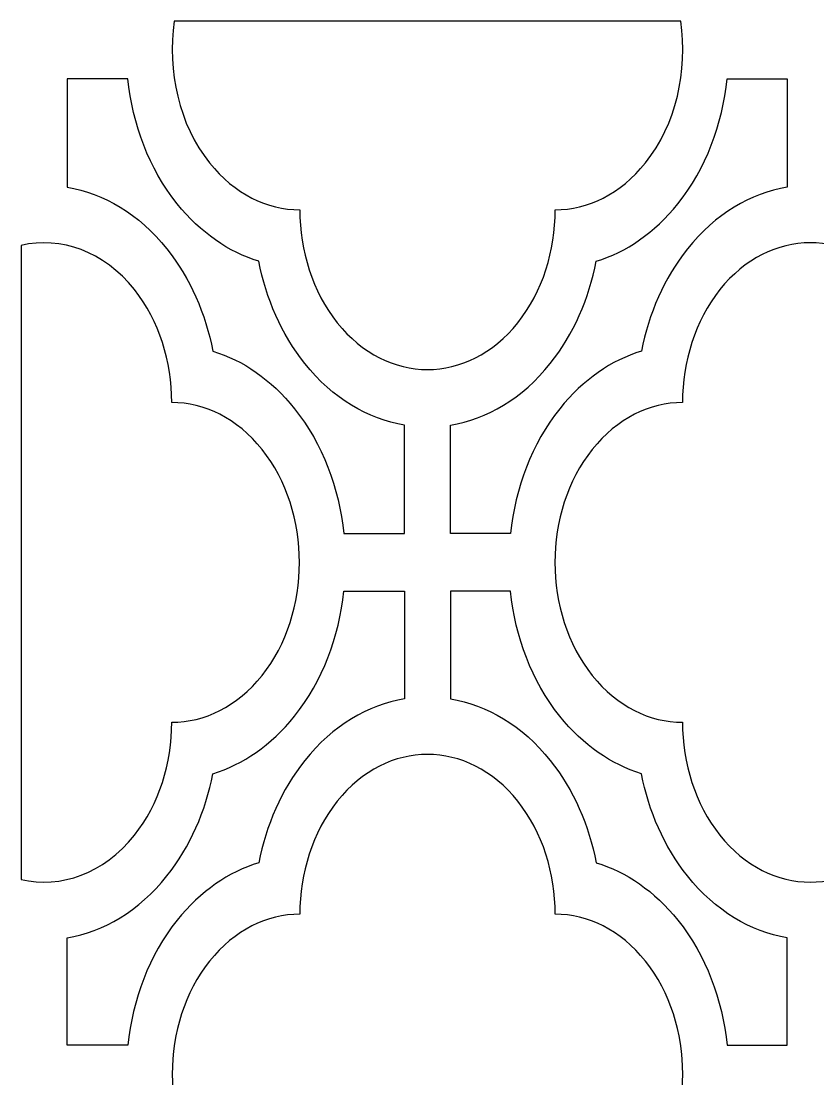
# Model space of a CAD drawing. Header units: centimetres. Extents: x -88 to 88, y -108 to 108.
# Drawn here: x -88.41 to -60.54, y 71.49 to 108.5 of the extents above; entities that cross this region are included whole.
import ezdxf

# ---------------------------------------------------------------- set-up
doc = ezdxf.new("R2010")
doc.units = ezdxf.units.CM
doc.header["$MEASUREMENT"] = 0
doc.layers.add('layer 1', color=7, linetype='Continuous')

msp = doc.modelspace()

# ---------------------------------------------------------------- linework, layer by layer
at = {"layer": 'layer 1', "color": 114}
for points, knots in [([(-83.05575, 108.49999), (-83.05575, 108.49999), (-65.34067, 108.49999), (-65.34067, 108.49999), (-65.34067, 108.49999), (-65.08697, 106.75468), (-65.49878, 104.8873), (-66.57605, 103.53824), (-66.57605, 103.53824), (-67.44749, 102.44695), (-68.58976, 101.90099), (-69.7322, 101.90038), (-69.7322, 101.90038), (-69.7327, 100.46972), (-70.16866, 99.03925), (-71.04011, 97.94796), (-71.04011, 97.94796), (-72.78399, 95.76411), (-75.61244, 95.76412), (-77.35631, 97.94796), (-77.35631, 97.94796), (-78.22775, 99.03925), (-78.66373, 100.4697), (-78.66422, 101.90038), (-78.66422, 101.90038), (-79.80666, 101.90099), (-80.94894, 102.44695), (-81.82038, 103.53824), (-81.82038, 103.53824), (-82.89765, 104.8873), (-83.30944, 106.75468), (-83.05575, 108.49999)], [0, 0, 0, 0, 0.11111111, 0.11111111, 0.11111111, 0.11111111, 0.22222222, 0.22222222, 0.22222222, 0.22222222, 0.33333333, 0.33333333, 0.33333333, 0.33333333, 0.44444444, 0.44444444, 0.44444444, 0.44444444, 0.55555556, 0.55555556, 0.55555556, 0.55555556, 0.66666667, 0.66666667, 0.66666667, 0.66666667, 0.77777778, 0.77777778, 0.77777778, 0.77777778, 1, 1, 1, 1]), ([(-75.00214, 90.56878), (-75.00214, 90.56878), (-77.12439, 90.56872), (-77.12439, 90.56872), (-77.12439, 90.56872), (-77.29389, 92.16781), (-77.86915, 93.7123), (-78.85013, 94.94077), (-78.85013, 94.94077), (-79.66751, 95.96437), (-80.6601, 96.63523), (-81.70715, 96.95332), (-81.70715, 96.95332), (-81.96114, 98.26448), (-82.49681, 99.50748), (-83.31419, 100.53107), (-83.31419, 100.53107), (-84.29518, 101.75955), (-85.52854, 102.47994), (-86.80551, 102.6922), (-86.80551, 102.6922), (-86.80551, 102.6922), (-86.8055, 106.48652), (-86.8055, 106.48652), (-86.8055, 106.48652), (-86.8055, 106.48652), (-84.68328, 106.48655), (-84.68328, 106.48655), (-84.68328, 106.48655), (-84.51381, 104.88736), (-83.93854, 103.34278), (-82.95751, 102.11424), (-82.95751, 102.11424), (-82.14013, 101.09065), (-81.14754, 100.41983), (-80.10052, 100.10175), (-80.10052, 100.10175), (-79.84653, 98.79055), (-79.31083, 97.54754), (-78.49344, 96.52394), (-78.49344, 96.52394), (-77.51245, 95.29546), (-76.27908, 94.57509), (-75.00214, 94.36283), (-75.00214, 94.36283), (-75.00214, 94.36283), (-75.00214, 90.56878), (-75.00214, 90.56878)], [0, 0, 0, 0, 0.07692308, 0.07692308, 0.07692308, 0.07692308, 0.15384615, 0.15384615, 0.15384615, 0.15384615, 0.23076923, 0.23076923, 0.23076923, 0.23076923, 0.30769231, 0.30769231, 0.30769231, 0.30769231, 0.38461538, 0.38461538, 0.38461538, 0.38461538, 0.46153846, 0.46153846, 0.46153846, 0.46153846, 0.53846154, 0.53846154, 0.53846154, 0.53846154, 0.61538462, 0.61538462, 0.61538462, 0.61538462, 0.69230769, 0.69230769, 0.69230769, 0.69230769, 0.76923077, 0.76923077, 0.76923077, 0.76923077, 0.84615385, 0.84615385, 0.84615385, 0.84615385, 1, 1, 1, 1]), ([(-73.39429, 90.56878), (-73.39429, 90.56878), (-71.29707, 90.56877), (-71.29707, 90.56877), (-71.29707, 90.56877), (-71.12759, 92.16794), (-70.55233, 93.71253), (-69.57131, 94.94105), (-69.57131, 94.94105), (-68.75393, 95.96464), (-67.76134, 96.63547), (-66.71431, 96.95354), (-66.71431, 96.95354), (-66.46031, 98.26472), (-65.92462, 99.50776), (-65.10725, 100.53134), (-65.10725, 100.53134), (-64.12626, 101.75983), (-62.89291, 102.48023), (-61.61594, 102.69248), (-61.61594, 102.69248), (-61.61594, 102.69248), (-61.61383, 106.48651), (-61.61383, 106.48651), (-61.61383, 106.48651), (-61.61383, 106.48651), (-63.71317, 106.48651), (-63.71317, 106.48651), (-63.71317, 106.48651), (-63.88265, 104.88733), (-64.45791, 103.34274), (-65.43892, 102.11423), (-65.43892, 102.11423), (-66.25631, 101.09064), (-67.2489, 100.41981), (-68.29593, 100.10174), (-68.29593, 100.10174), (-68.54992, 98.79055), (-69.08562, 97.54752), (-69.90298, 96.52394), (-69.90298, 96.52394), (-70.88397, 95.29545), (-72.11733, 94.57504), (-73.39429, 94.3628), (-73.39429, 94.3628), (-73.39429, 94.3628), (-73.39429, 90.56878), (-73.39429, 90.56878)], [0, 0, 0, 0, 0.07692308, 0.07692308, 0.07692308, 0.07692308, 0.15384615, 0.15384615, 0.15384615, 0.15384615, 0.23076923, 0.23076923, 0.23076923, 0.23076923, 0.30769231, 0.30769231, 0.30769231, 0.30769231, 0.38461538, 0.38461538, 0.38461538, 0.38461538, 0.46153846, 0.46153846, 0.46153846, 0.46153846, 0.53846154, 0.53846154, 0.53846154, 0.53846154, 0.61538462, 0.61538462, 0.61538462, 0.61538462, 0.69230769, 0.69230769, 0.69230769, 0.69230769, 0.76923077, 0.76923077, 0.76923077, 0.76923077, 0.84615385, 0.84615385, 0.84615385, 0.84615385, 1, 1, 1, 1]), ([(-65.27803, 95.15489), (-65.27754, 96.58555), (-64.84157, 98.01602), (-63.97013, 99.10732), (-63.97013, 99.10732), (-62.22624, 101.29117), (-59.3978, 101.29116), (-57.65392, 99.10732), (-57.65392, 99.10732), (-56.78249, 98.01602), (-56.3465, 96.58558), (-56.34601, 95.15489), (-56.34601, 95.15489), (-55.20358, 95.15429), (-54.06129, 94.60832), (-53.18986, 93.51704), (-53.18986, 93.51704), (-51.44598, 91.33319), (-51.44598, 87.79115), (-53.18986, 85.60732), (-53.18986, 85.60732), (-54.06124, 84.5161), (-55.20342, 83.97014), (-56.34579, 83.96946), (-56.34579, 83.96946), (-56.34627, 82.53872), (-56.78227, 81.10817), (-57.65376, 80.01682), (-57.65376, 80.01682), (-59.39773, 77.83287), (-62.22632, 77.83289), (-63.97028, 80.01683), (-63.97028, 80.01683), (-64.84176, 81.10817), (-65.27776, 82.5387), (-65.27825, 83.96944), (-65.27825, 83.96944), (-66.42061, 83.97012), (-67.5628, 84.5161), (-68.43418, 85.60732), (-68.43418, 85.60732), (-70.17807, 87.79115), (-70.17807, 91.33319), (-68.43418, 93.51704), (-68.43418, 93.51704), (-67.56275, 94.60832), (-66.42048, 95.15429), (-65.27803, 95.15489)], [0, 0, 0, 0, 0.07692308, 0.07692308, 0.07692308, 0.07692308, 0.15384615, 0.15384615, 0.15384615, 0.15384615, 0.23076923, 0.23076923, 0.23076923, 0.23076923, 0.30769231, 0.30769231, 0.30769231, 0.30769231, 0.38461538, 0.38461538, 0.38461538, 0.38461538, 0.46153846, 0.46153846, 0.46153846, 0.46153846, 0.53846154, 0.53846154, 0.53846154, 0.53846154, 0.61538462, 0.61538462, 0.61538462, 0.61538462, 0.69230769, 0.69230769, 0.69230769, 0.69230769, 0.76923077, 0.76923077, 0.76923077, 0.76923077, 0.84615385, 0.84615385, 0.84615385, 0.84615385, 1, 1, 1, 1]), ([(-88.41334, 78.46969), (-88.41334, 78.46969), (-88.41334, 100.6544), (-88.41334, 100.6544), (-88.41334, 100.6544), (-87.01963, 100.97204), (-85.52845, 100.45631), (-84.45116, 99.10724), (-84.45116, 99.10724), (-83.57968, 98.0159), (-83.14368, 96.58537), (-83.14319, 95.15464), (-83.14319, 95.15464), (-82.00083, 95.15395), (-80.85864, 94.60798), (-79.98726, 93.51676), (-79.98726, 93.51676), (-78.24337, 91.33292), (-78.24337, 87.79089), (-79.98726, 85.60704), (-79.98726, 85.60704), (-80.85869, 84.51575), (-82.00096, 83.96978), (-83.14341, 83.96918), (-83.14341, 83.96918), (-83.1439, 82.53852), (-83.57987, 81.10805), (-84.45131, 80.01675), (-84.45131, 80.01675), (-85.52856, 78.66773), (-87.01967, 78.15205), (-88.41334, 78.46969)], [0, 0, 0, 0, 0.11111111, 0.11111111, 0.11111111, 0.11111111, 0.22222222, 0.22222222, 0.22222222, 0.22222222, 0.33333333, 0.33333333, 0.33333333, 0.33333333, 0.44444444, 0.44444444, 0.44444444, 0.44444444, 0.55555556, 0.55555556, 0.55555556, 0.55555556, 0.66666667, 0.66666667, 0.66666667, 0.66666667, 0.77777778, 0.77777778, 0.77777778, 0.77777778, 1, 1, 1, 1]), ([(-86.8055, 72.66889), (-86.8055, 72.66889), (-84.68326, 72.66889), (-84.68326, 72.66889), (-84.68326, 72.66889), (-84.51378, 74.26806), (-83.93852, 75.81265), (-82.95751, 77.04117), (-82.95751, 77.04117), (-82.14012, 78.06476), (-81.14753, 78.73558), (-80.1005, 79.05366), (-80.1005, 79.05366), (-79.84651, 80.36484), (-79.31081, 81.60788), (-78.49344, 82.63145), (-78.49344, 82.63145), (-77.51245, 83.85995), (-76.2791, 84.58035), (-75.00214, 84.79259), (-75.00214, 84.79259), (-75.00214, 84.79259), (-75.00214, 87.55374), (-75.00214, 87.55374), (-75.00214, 87.55374), (-75.00214, 87.55374), (-75.00214, 88.54338), (-75.00214, 88.54338), (-75.00214, 88.54338), (-75.00214, 88.54338), (-75.00214, 88.55531), (-75.00214, 88.55531), (-75.00214, 88.55531), (-75.00214, 88.55531), (-77.12437, 88.55531), (-77.12437, 88.55531), (-77.12437, 88.55531), (-77.29385, 86.95613), (-77.86911, 85.41154), (-78.85013, 84.18302), (-78.85013, 84.18302), (-79.66751, 83.15943), (-80.6601, 82.48861), (-81.70713, 82.17053), (-81.70713, 82.17053), (-81.96113, 80.85935), (-82.49682, 79.61632), (-83.31419, 78.59274), (-83.31419, 78.59274), (-84.29518, 77.36424), (-85.52853, 76.64384), (-86.8055, 76.4316), (-86.8055, 76.4316), (-86.8055, 76.4316), (-86.8055, 73.65658), (-86.8055, 73.65658), (-86.8055, 73.65658), (-86.8055, 73.65658), (-86.8055, 73.64949), (-86.8055, 73.64949), (-86.8055, 73.64949), (-86.8055, 73.64949), (-86.8055, 72.66889), (-86.8055, 72.66889)], [0, 0, 0, 0, 0.05882353, 0.05882353, 0.05882353, 0.05882353, 0.11764706, 0.11764706, 0.11764706, 0.11764706, 0.17647059, 0.17647059, 0.17647059, 0.17647059, 0.23529412, 0.23529412, 0.23529412, 0.23529412, 0.29411765, 0.29411765, 0.29411765, 0.29411765, 0.35294118, 0.35294118, 0.35294118, 0.35294118, 0.41176471, 0.41176471, 0.41176471, 0.41176471, 0.47058824, 0.47058824, 0.47058824, 0.47058824, 0.52941176, 0.52941176, 0.52941176, 0.52941176, 0.58823529, 0.58823529, 0.58823529, 0.58823529, 0.64705882, 0.64705882, 0.64705882, 0.64705882, 0.70588235, 0.70588235, 0.70588235, 0.70588235, 0.76470588, 0.76470588, 0.76470588, 0.76470588, 0.82352941, 0.82352941, 0.82352941, 0.82352941, 0.88235294, 0.88235294, 0.88235294, 0.88235294, 1, 1, 1, 1]), ([(-61.61594, 72.66889), (-61.61594, 72.66889), (-63.71315, 72.66884), (-63.71315, 72.66884), (-63.71315, 72.66884), (-63.88262, 74.26803), (-64.45789, 75.81262), (-65.43892, 77.04116), (-65.43892, 77.04116), (-66.2563, 78.06475), (-67.24889, 78.73556), (-68.29591, 79.05365), (-68.29591, 79.05365), (-68.5499, 80.36484), (-69.0856, 81.60785), (-69.90298, 82.63145), (-69.90298, 82.63145), (-70.88397, 83.85994), (-72.11735, 84.58031), (-73.39429, 84.79256), (-73.39429, 84.79256), (-73.39429, 84.79256), (-73.39429, 87.54336), (-73.39429, 87.54336), (-73.39429, 87.54336), (-73.39429, 87.54336), (-73.39428, 88.55533), (-73.39428, 88.55533), (-73.39428, 88.55533), (-73.39428, 88.55533), (-71.29705, 88.55535), (-71.29705, 88.55535), (-71.29705, 88.55535), (-71.12755, 86.95626), (-70.55229, 85.41177), (-69.57131, 84.1833), (-69.57131, 84.1833), (-68.75393, 83.1597), (-67.76134, 82.48884), (-66.71429, 82.17076), (-66.71429, 82.17076), (-66.4603, 80.8596), (-65.92463, 79.6166), (-65.10725, 78.59301), (-65.10725, 78.59301), (-64.12626, 77.36452), (-62.8929, 76.64413), (-61.61593, 76.43188), (-61.61593, 76.43188), (-61.61593, 76.43188), (-61.61594, 73.70923), (-61.61594, 73.70923), (-61.61594, 73.70923), (-61.61594, 73.70923), (-61.61594, 73.70175), (-61.61594, 73.70175), (-61.61594, 73.70175), (-61.61594, 73.70175), (-61.61594, 72.66889), (-61.61594, 72.66889)], [0, 0, 0, 0, 0.0625, 0.0625, 0.0625, 0.0625, 0.125, 0.125, 0.125, 0.125, 0.1875, 0.1875, 0.1875, 0.1875, 0.25, 0.25, 0.25, 0.25, 0.3125, 0.3125, 0.3125, 0.3125, 0.375, 0.375, 0.375, 0.375, 0.4375, 0.4375, 0.4375, 0.4375, 0.5, 0.5, 0.5, 0.5, 0.5625, 0.5625, 0.5625, 0.5625, 0.625, 0.625, 0.625, 0.625, 0.6875, 0.6875, 0.6875, 0.6875, 0.75, 0.75, 0.75, 0.75, 0.8125, 0.8125, 0.8125, 0.8125, 0.875, 0.875, 0.875, 0.875, 1, 1, 1, 1]), ([(-78.66422, 77.25501), (-78.66373, 78.68567), (-78.22777, 80.11614), (-77.35632, 81.20744), (-77.35632, 81.20744), (-75.61244, 83.39129), (-72.78399, 83.39128), (-71.04011, 81.20744), (-71.04011, 81.20744), (-70.16868, 80.11614), (-69.7327, 78.68569), (-69.7322, 77.25501), (-69.7322, 77.25501), (-68.58977, 77.25441), (-67.44749, 76.70844), (-66.57605, 75.61715), (-66.57605, 75.61715), (-64.83218, 73.43331), (-64.83218, 69.89127), (-66.57605, 67.70744), (-66.57605, 67.70744), (-67.44743, 66.61622), (-68.58962, 66.07026), (-69.73198, 66.06958), (-69.73198, 66.06958), (-69.73246, 64.63884), (-70.16847, 63.20829), (-71.03995, 62.11694), (-71.03995, 62.11694), (-72.78392, 59.93299), (-75.61251, 59.93301), (-77.35648, 62.11695), (-77.35648, 62.11695), (-78.22795, 63.20829), (-78.66396, 64.63882), (-78.66444, 66.06956), (-78.66444, 66.06956), (-79.8068, 66.07024), (-80.949, 66.61622), (-81.82038, 67.70744), (-81.82038, 67.70744), (-83.56426, 69.89127), (-83.56426, 73.43331), (-81.82038, 75.61715), (-81.82038, 75.61715), (-80.94894, 76.70844), (-79.80667, 77.25441), (-78.66422, 77.25501)], [0, 0, 0, 0, 0.07692308, 0.07692308, 0.07692308, 0.07692308, 0.15384615, 0.15384615, 0.15384615, 0.15384615, 0.23076923, 0.23076923, 0.23076923, 0.23076923, 0.30769231, 0.30769231, 0.30769231, 0.30769231, 0.38461538, 0.38461538, 0.38461538, 0.38461538, 0.46153846, 0.46153846, 0.46153846, 0.46153846, 0.53846154, 0.53846154, 0.53846154, 0.53846154, 0.61538462, 0.61538462, 0.61538462, 0.61538462, 0.69230769, 0.69230769, 0.69230769, 0.69230769, 0.76923077, 0.76923077, 0.76923077, 0.76923077, 0.84615385, 0.84615385, 0.84615385, 0.84615385, 1, 1, 1, 1])]:
    msp.add_open_spline(points, degree=3, knots=knots, dxfattribs=at)
at = {"layer": 'layer 1', "color": 250, "lineweight": 9}
for points, knots in [([(-83.05575, 108.49999), (-83.05575, 108.49999), (-65.34067, 108.49999), (-65.34067, 108.49999), (-65.34067, 108.49999), (-65.08697, 106.75468), (-65.49878, 104.8873), (-66.57605, 103.53824), (-66.57605, 103.53824), (-67.44749, 102.44695), (-68.58976, 101.90099), (-69.7322, 101.90038), (-69.7322, 101.90038), (-69.7327, 100.46972), (-70.16866, 99.03925), (-71.04011, 97.94796), (-71.04011, 97.94796), (-72.78399, 95.76411), (-75.61244, 95.76412), (-77.35631, 97.94796), (-77.35631, 97.94796), (-78.22775, 99.03925), (-78.66373, 100.4697), (-78.66422, 101.90038), (-78.66422, 101.90038), (-79.80666, 101.90099), (-80.94894, 102.44695), (-81.82038, 103.53824), (-81.82038, 103.53824), (-82.89765, 104.8873), (-83.30944, 106.75468), (-83.05575, 108.49999)], [0, 0, 0, 0, 0.11111111, 0.11111111, 0.11111111, 0.11111111, 0.22222222, 0.22222222, 0.22222222, 0.22222222, 0.33333333, 0.33333333, 0.33333333, 0.33333333, 0.44444444, 0.44444444, 0.44444444, 0.44444444, 0.55555556, 0.55555556, 0.55555556, 0.55555556, 0.66666667, 0.66666667, 0.66666667, 0.66666667, 0.77777778, 0.77777778, 0.77777778, 0.77777778, 1, 1, 1, 1]), ([(-75.00214, 90.56878), (-75.00214, 90.56878), (-77.12439, 90.56872), (-77.12439, 90.56872), (-77.12439, 90.56872), (-77.29389, 92.16781), (-77.86915, 93.7123), (-78.85013, 94.94077), (-78.85013, 94.94077), (-79.66751, 95.96437), (-80.6601, 96.63523), (-81.70715, 96.95332), (-81.70715, 96.95332), (-81.96114, 98.26448), (-82.49681, 99.50748), (-83.31419, 100.53107), (-83.31419, 100.53107), (-84.29518, 101.75955), (-85.52854, 102.47994), (-86.80551, 102.6922), (-86.80551, 102.6922), (-86.80551, 102.6922), (-86.8055, 106.48652), (-86.8055, 106.48652), (-86.8055, 106.48652), (-86.8055, 106.48652), (-84.68328, 106.48655), (-84.68328, 106.48655), (-84.68328, 106.48655), (-84.51381, 104.88736), (-83.93854, 103.34278), (-82.95751, 102.11424), (-82.95751, 102.11424), (-82.14013, 101.09065), (-81.14754, 100.41983), (-80.10052, 100.10175), (-80.10052, 100.10175), (-79.84653, 98.79055), (-79.31083, 97.54754), (-78.49344, 96.52394), (-78.49344, 96.52394), (-77.51245, 95.29546), (-76.27908, 94.57509), (-75.00214, 94.36283), (-75.00214, 94.36283), (-75.00214, 94.36283), (-75.00214, 90.56878), (-75.00214, 90.56878)], [0, 0, 0, 0, 0.07692308, 0.07692308, 0.07692308, 0.07692308, 0.15384615, 0.15384615, 0.15384615, 0.15384615, 0.23076923, 0.23076923, 0.23076923, 0.23076923, 0.30769231, 0.30769231, 0.30769231, 0.30769231, 0.38461538, 0.38461538, 0.38461538, 0.38461538, 0.46153846, 0.46153846, 0.46153846, 0.46153846, 0.53846154, 0.53846154, 0.53846154, 0.53846154, 0.61538462, 0.61538462, 0.61538462, 0.61538462, 0.69230769, 0.69230769, 0.69230769, 0.69230769, 0.76923077, 0.76923077, 0.76923077, 0.76923077, 0.84615385, 0.84615385, 0.84615385, 0.84615385, 1, 1, 1, 1]), ([(-73.39429, 90.56878), (-73.39429, 90.56878), (-71.29707, 90.56877), (-71.29707, 90.56877), (-71.29707, 90.56877), (-71.12759, 92.16794), (-70.55233, 93.71253), (-69.57131, 94.94105), (-69.57131, 94.94105), (-68.75393, 95.96464), (-67.76134, 96.63547), (-66.71431, 96.95354), (-66.71431, 96.95354), (-66.46031, 98.26472), (-65.92462, 99.50776), (-65.10725, 100.53134), (-65.10725, 100.53134), (-64.12626, 101.75983), (-62.89291, 102.48023), (-61.61594, 102.69248), (-61.61594, 102.69248), (-61.61594, 102.69248), (-61.61383, 106.48651), (-61.61383, 106.48651), (-61.61383, 106.48651), (-61.61383, 106.48651), (-63.71317, 106.48651), (-63.71317, 106.48651), (-63.71317, 106.48651), (-63.88265, 104.88733), (-64.45791, 103.34274), (-65.43892, 102.11423), (-65.43892, 102.11423), (-66.25631, 101.09064), (-67.2489, 100.41981), (-68.29593, 100.10174), (-68.29593, 100.10174), (-68.54992, 98.79055), (-69.08562, 97.54752), (-69.90298, 96.52394), (-69.90298, 96.52394), (-70.88397, 95.29545), (-72.11733, 94.57504), (-73.39429, 94.3628), (-73.39429, 94.3628), (-73.39429, 94.3628), (-73.39429, 90.56878), (-73.39429, 90.56878)], [0, 0, 0, 0, 0.07692308, 0.07692308, 0.07692308, 0.07692308, 0.15384615, 0.15384615, 0.15384615, 0.15384615, 0.23076923, 0.23076923, 0.23076923, 0.23076923, 0.30769231, 0.30769231, 0.30769231, 0.30769231, 0.38461538, 0.38461538, 0.38461538, 0.38461538, 0.46153846, 0.46153846, 0.46153846, 0.46153846, 0.53846154, 0.53846154, 0.53846154, 0.53846154, 0.61538462, 0.61538462, 0.61538462, 0.61538462, 0.69230769, 0.69230769, 0.69230769, 0.69230769, 0.76923077, 0.76923077, 0.76923077, 0.76923077, 0.84615385, 0.84615385, 0.84615385, 0.84615385, 1, 1, 1, 1]), ([(-65.27803, 95.15489), (-65.27754, 96.58555), (-64.84157, 98.01602), (-63.97013, 99.10732), (-63.97013, 99.10732), (-62.22624, 101.29117), (-59.3978, 101.29116), (-57.65392, 99.10732), (-57.65392, 99.10732), (-56.78249, 98.01602), (-56.3465, 96.58558), (-56.34601, 95.15489), (-56.34601, 95.15489), (-55.20358, 95.15429), (-54.06129, 94.60832), (-53.18986, 93.51704), (-53.18986, 93.51704), (-51.44598, 91.33319), (-51.44598, 87.79115), (-53.18986, 85.60732), (-53.18986, 85.60732), (-54.06124, 84.5161), (-55.20342, 83.97014), (-56.34579, 83.96946), (-56.34579, 83.96946), (-56.34627, 82.53872), (-56.78227, 81.10817), (-57.65376, 80.01682), (-57.65376, 80.01682), (-59.39773, 77.83287), (-62.22632, 77.83289), (-63.97028, 80.01683), (-63.97028, 80.01683), (-64.84176, 81.10817), (-65.27776, 82.5387), (-65.27825, 83.96944), (-65.27825, 83.96944), (-66.42061, 83.97012), (-67.5628, 84.5161), (-68.43418, 85.60732), (-68.43418, 85.60732), (-70.17807, 87.79115), (-70.17807, 91.33319), (-68.43418, 93.51704), (-68.43418, 93.51704), (-67.56275, 94.60832), (-66.42048, 95.15429), (-65.27803, 95.15489)], [0, 0, 0, 0, 0.07692308, 0.07692308, 0.07692308, 0.07692308, 0.15384615, 0.15384615, 0.15384615, 0.15384615, 0.23076923, 0.23076923, 0.23076923, 0.23076923, 0.30769231, 0.30769231, 0.30769231, 0.30769231, 0.38461538, 0.38461538, 0.38461538, 0.38461538, 0.46153846, 0.46153846, 0.46153846, 0.46153846, 0.53846154, 0.53846154, 0.53846154, 0.53846154, 0.61538462, 0.61538462, 0.61538462, 0.61538462, 0.69230769, 0.69230769, 0.69230769, 0.69230769, 0.76923077, 0.76923077, 0.76923077, 0.76923077, 0.84615385, 0.84615385, 0.84615385, 0.84615385, 1, 1, 1, 1]), ([(-88.41334, 78.46969), (-88.41334, 78.46969), (-88.41334, 100.6544), (-88.41334, 100.6544), (-88.41334, 100.6544), (-87.01963, 100.97204), (-85.52845, 100.45631), (-84.45116, 99.10724), (-84.45116, 99.10724), (-83.57968, 98.0159), (-83.14368, 96.58537), (-83.14319, 95.15464), (-83.14319, 95.15464), (-82.00083, 95.15395), (-80.85864, 94.60798), (-79.98726, 93.51676), (-79.98726, 93.51676), (-78.24337, 91.33292), (-78.24337, 87.79089), (-79.98726, 85.60704), (-79.98726, 85.60704), (-80.85869, 84.51575), (-82.00096, 83.96978), (-83.14341, 83.96918), (-83.14341, 83.96918), (-83.1439, 82.53852), (-83.57987, 81.10805), (-84.45131, 80.01675), (-84.45131, 80.01675), (-85.52856, 78.66773), (-87.01967, 78.15205), (-88.41334, 78.46969)], [0, 0, 0, 0, 0.11111111, 0.11111111, 0.11111111, 0.11111111, 0.22222222, 0.22222222, 0.22222222, 0.22222222, 0.33333333, 0.33333333, 0.33333333, 0.33333333, 0.44444444, 0.44444444, 0.44444444, 0.44444444, 0.55555556, 0.55555556, 0.55555556, 0.55555556, 0.66666667, 0.66666667, 0.66666667, 0.66666667, 0.77777778, 0.77777778, 0.77777778, 0.77777778, 1, 1, 1, 1]), ([(-86.8055, 72.66889), (-86.8055, 72.66889), (-84.68326, 72.66889), (-84.68326, 72.66889), (-84.68326, 72.66889), (-84.51378, 74.26806), (-83.93852, 75.81265), (-82.95751, 77.04117), (-82.95751, 77.04117), (-82.14012, 78.06476), (-81.14753, 78.73558), (-80.1005, 79.05366), (-80.1005, 79.05366), (-79.84651, 80.36484), (-79.31081, 81.60788), (-78.49344, 82.63145), (-78.49344, 82.63145), (-77.51245, 83.85995), (-76.2791, 84.58035), (-75.00214, 84.79259), (-75.00214, 84.79259), (-75.00214, 84.79259), (-75.00214, 87.55374), (-75.00214, 87.55374), (-75.00214, 87.55374), (-75.00214, 87.55374), (-75.00214, 88.54338), (-75.00214, 88.54338), (-75.00214, 88.54338), (-75.00214, 88.54338), (-75.00214, 88.55531), (-75.00214, 88.55531), (-75.00214, 88.55531), (-75.00214, 88.55531), (-77.12437, 88.55531), (-77.12437, 88.55531), (-77.12437, 88.55531), (-77.29385, 86.95613), (-77.86911, 85.41154), (-78.85013, 84.18302), (-78.85013, 84.18302), (-79.66751, 83.15943), (-80.6601, 82.48861), (-81.70713, 82.17053), (-81.70713, 82.17053), (-81.96113, 80.85935), (-82.49682, 79.61632), (-83.31419, 78.59274), (-83.31419, 78.59274), (-84.29518, 77.36424), (-85.52853, 76.64384), (-86.8055, 76.4316), (-86.8055, 76.4316), (-86.8055, 76.4316), (-86.8055, 73.65658), (-86.8055, 73.65658), (-86.8055, 73.65658), (-86.8055, 73.65658), (-86.8055, 73.64949), (-86.8055, 73.64949), (-86.8055, 73.64949), (-86.8055, 73.64949), (-86.8055, 72.66889), (-86.8055, 72.66889)], [0, 0, 0, 0, 0.05882353, 0.05882353, 0.05882353, 0.05882353, 0.11764706, 0.11764706, 0.11764706, 0.11764706, 0.17647059, 0.17647059, 0.17647059, 0.17647059, 0.23529412, 0.23529412, 0.23529412, 0.23529412, 0.29411765, 0.29411765, 0.29411765, 0.29411765, 0.35294118, 0.35294118, 0.35294118, 0.35294118, 0.41176471, 0.41176471, 0.41176471, 0.41176471, 0.47058824, 0.47058824, 0.47058824, 0.47058824, 0.52941176, 0.52941176, 0.52941176, 0.52941176, 0.58823529, 0.58823529, 0.58823529, 0.58823529, 0.64705882, 0.64705882, 0.64705882, 0.64705882, 0.70588235, 0.70588235, 0.70588235, 0.70588235, 0.76470588, 0.76470588, 0.76470588, 0.76470588, 0.82352941, 0.82352941, 0.82352941, 0.82352941, 0.88235294, 0.88235294, 0.88235294, 0.88235294, 1, 1, 1, 1]), ([(-61.61594, 72.66889), (-61.61594, 72.66889), (-63.71315, 72.66884), (-63.71315, 72.66884), (-63.71315, 72.66884), (-63.88262, 74.26803), (-64.45789, 75.81262), (-65.43892, 77.04116), (-65.43892, 77.04116), (-66.2563, 78.06475), (-67.24889, 78.73556), (-68.29591, 79.05365), (-68.29591, 79.05365), (-68.5499, 80.36484), (-69.0856, 81.60785), (-69.90298, 82.63145), (-69.90298, 82.63145), (-70.88397, 83.85994), (-72.11735, 84.58031), (-73.39429, 84.79256), (-73.39429, 84.79256), (-73.39429, 84.79256), (-73.39429, 87.54336), (-73.39429, 87.54336), (-73.39429, 87.54336), (-73.39429, 87.54336), (-73.39428, 88.55533), (-73.39428, 88.55533), (-73.39428, 88.55533), (-73.39428, 88.55533), (-71.29705, 88.55535), (-71.29705, 88.55535), (-71.29705, 88.55535), (-71.12755, 86.95626), (-70.55229, 85.41177), (-69.57131, 84.1833), (-69.57131, 84.1833), (-68.75393, 83.1597), (-67.76134, 82.48884), (-66.71429, 82.17076), (-66.71429, 82.17076), (-66.4603, 80.8596), (-65.92463, 79.6166), (-65.10725, 78.59301), (-65.10725, 78.59301), (-64.12626, 77.36452), (-62.8929, 76.64413), (-61.61593, 76.43188), (-61.61593, 76.43188), (-61.61593, 76.43188), (-61.61594, 73.70923), (-61.61594, 73.70923), (-61.61594, 73.70923), (-61.61594, 73.70923), (-61.61594, 73.70175), (-61.61594, 73.70175), (-61.61594, 73.70175), (-61.61594, 73.70175), (-61.61594, 72.66889), (-61.61594, 72.66889)], [0, 0, 0, 0, 0.0625, 0.0625, 0.0625, 0.0625, 0.125, 0.125, 0.125, 0.125, 0.1875, 0.1875, 0.1875, 0.1875, 0.25, 0.25, 0.25, 0.25, 0.3125, 0.3125, 0.3125, 0.3125, 0.375, 0.375, 0.375, 0.375, 0.4375, 0.4375, 0.4375, 0.4375, 0.5, 0.5, 0.5, 0.5, 0.5625, 0.5625, 0.5625, 0.5625, 0.625, 0.625, 0.625, 0.625, 0.6875, 0.6875, 0.6875, 0.6875, 0.75, 0.75, 0.75, 0.75, 0.8125, 0.8125, 0.8125, 0.8125, 0.875, 0.875, 0.875, 0.875, 1, 1, 1, 1]), ([(-78.66422, 77.25501), (-78.66373, 78.68567), (-78.22777, 80.11614), (-77.35632, 81.20744), (-77.35632, 81.20744), (-75.61244, 83.39129), (-72.78399, 83.39128), (-71.04011, 81.20744), (-71.04011, 81.20744), (-70.16868, 80.11614), (-69.7327, 78.68569), (-69.7322, 77.25501), (-69.7322, 77.25501), (-68.58977, 77.25441), (-67.44749, 76.70844), (-66.57605, 75.61715), (-66.57605, 75.61715), (-64.83218, 73.43331), (-64.83218, 69.89127), (-66.57605, 67.70744), (-66.57605, 67.70744), (-67.44743, 66.61622), (-68.58962, 66.07026), (-69.73198, 66.06958), (-69.73198, 66.06958), (-69.73246, 64.63884), (-70.16847, 63.20829), (-71.03995, 62.11694), (-71.03995, 62.11694), (-72.78392, 59.93299), (-75.61251, 59.93301), (-77.35648, 62.11695), (-77.35648, 62.11695), (-78.22795, 63.20829), (-78.66396, 64.63882), (-78.66444, 66.06956), (-78.66444, 66.06956), (-79.8068, 66.07024), (-80.949, 66.61622), (-81.82038, 67.70744), (-81.82038, 67.70744), (-83.56426, 69.89127), (-83.56426, 73.43331), (-81.82038, 75.61715), (-81.82038, 75.61715), (-80.94894, 76.70844), (-79.80667, 77.25441), (-78.66422, 77.25501)], [0, 0, 0, 0, 0.07692308, 0.07692308, 0.07692308, 0.07692308, 0.15384615, 0.15384615, 0.15384615, 0.15384615, 0.23076923, 0.23076923, 0.23076923, 0.23076923, 0.30769231, 0.30769231, 0.30769231, 0.30769231, 0.38461538, 0.38461538, 0.38461538, 0.38461538, 0.46153846, 0.46153846, 0.46153846, 0.46153846, 0.53846154, 0.53846154, 0.53846154, 0.53846154, 0.61538462, 0.61538462, 0.61538462, 0.61538462, 0.69230769, 0.69230769, 0.69230769, 0.69230769, 0.76923077, 0.76923077, 0.76923077, 0.76923077, 0.84615385, 0.84615385, 0.84615385, 0.84615385, 1, 1, 1, 1])]:
    msp.add_open_spline(points, degree=3, knots=knots, dxfattribs=at)

doc.saveas('drawing.dxf')
